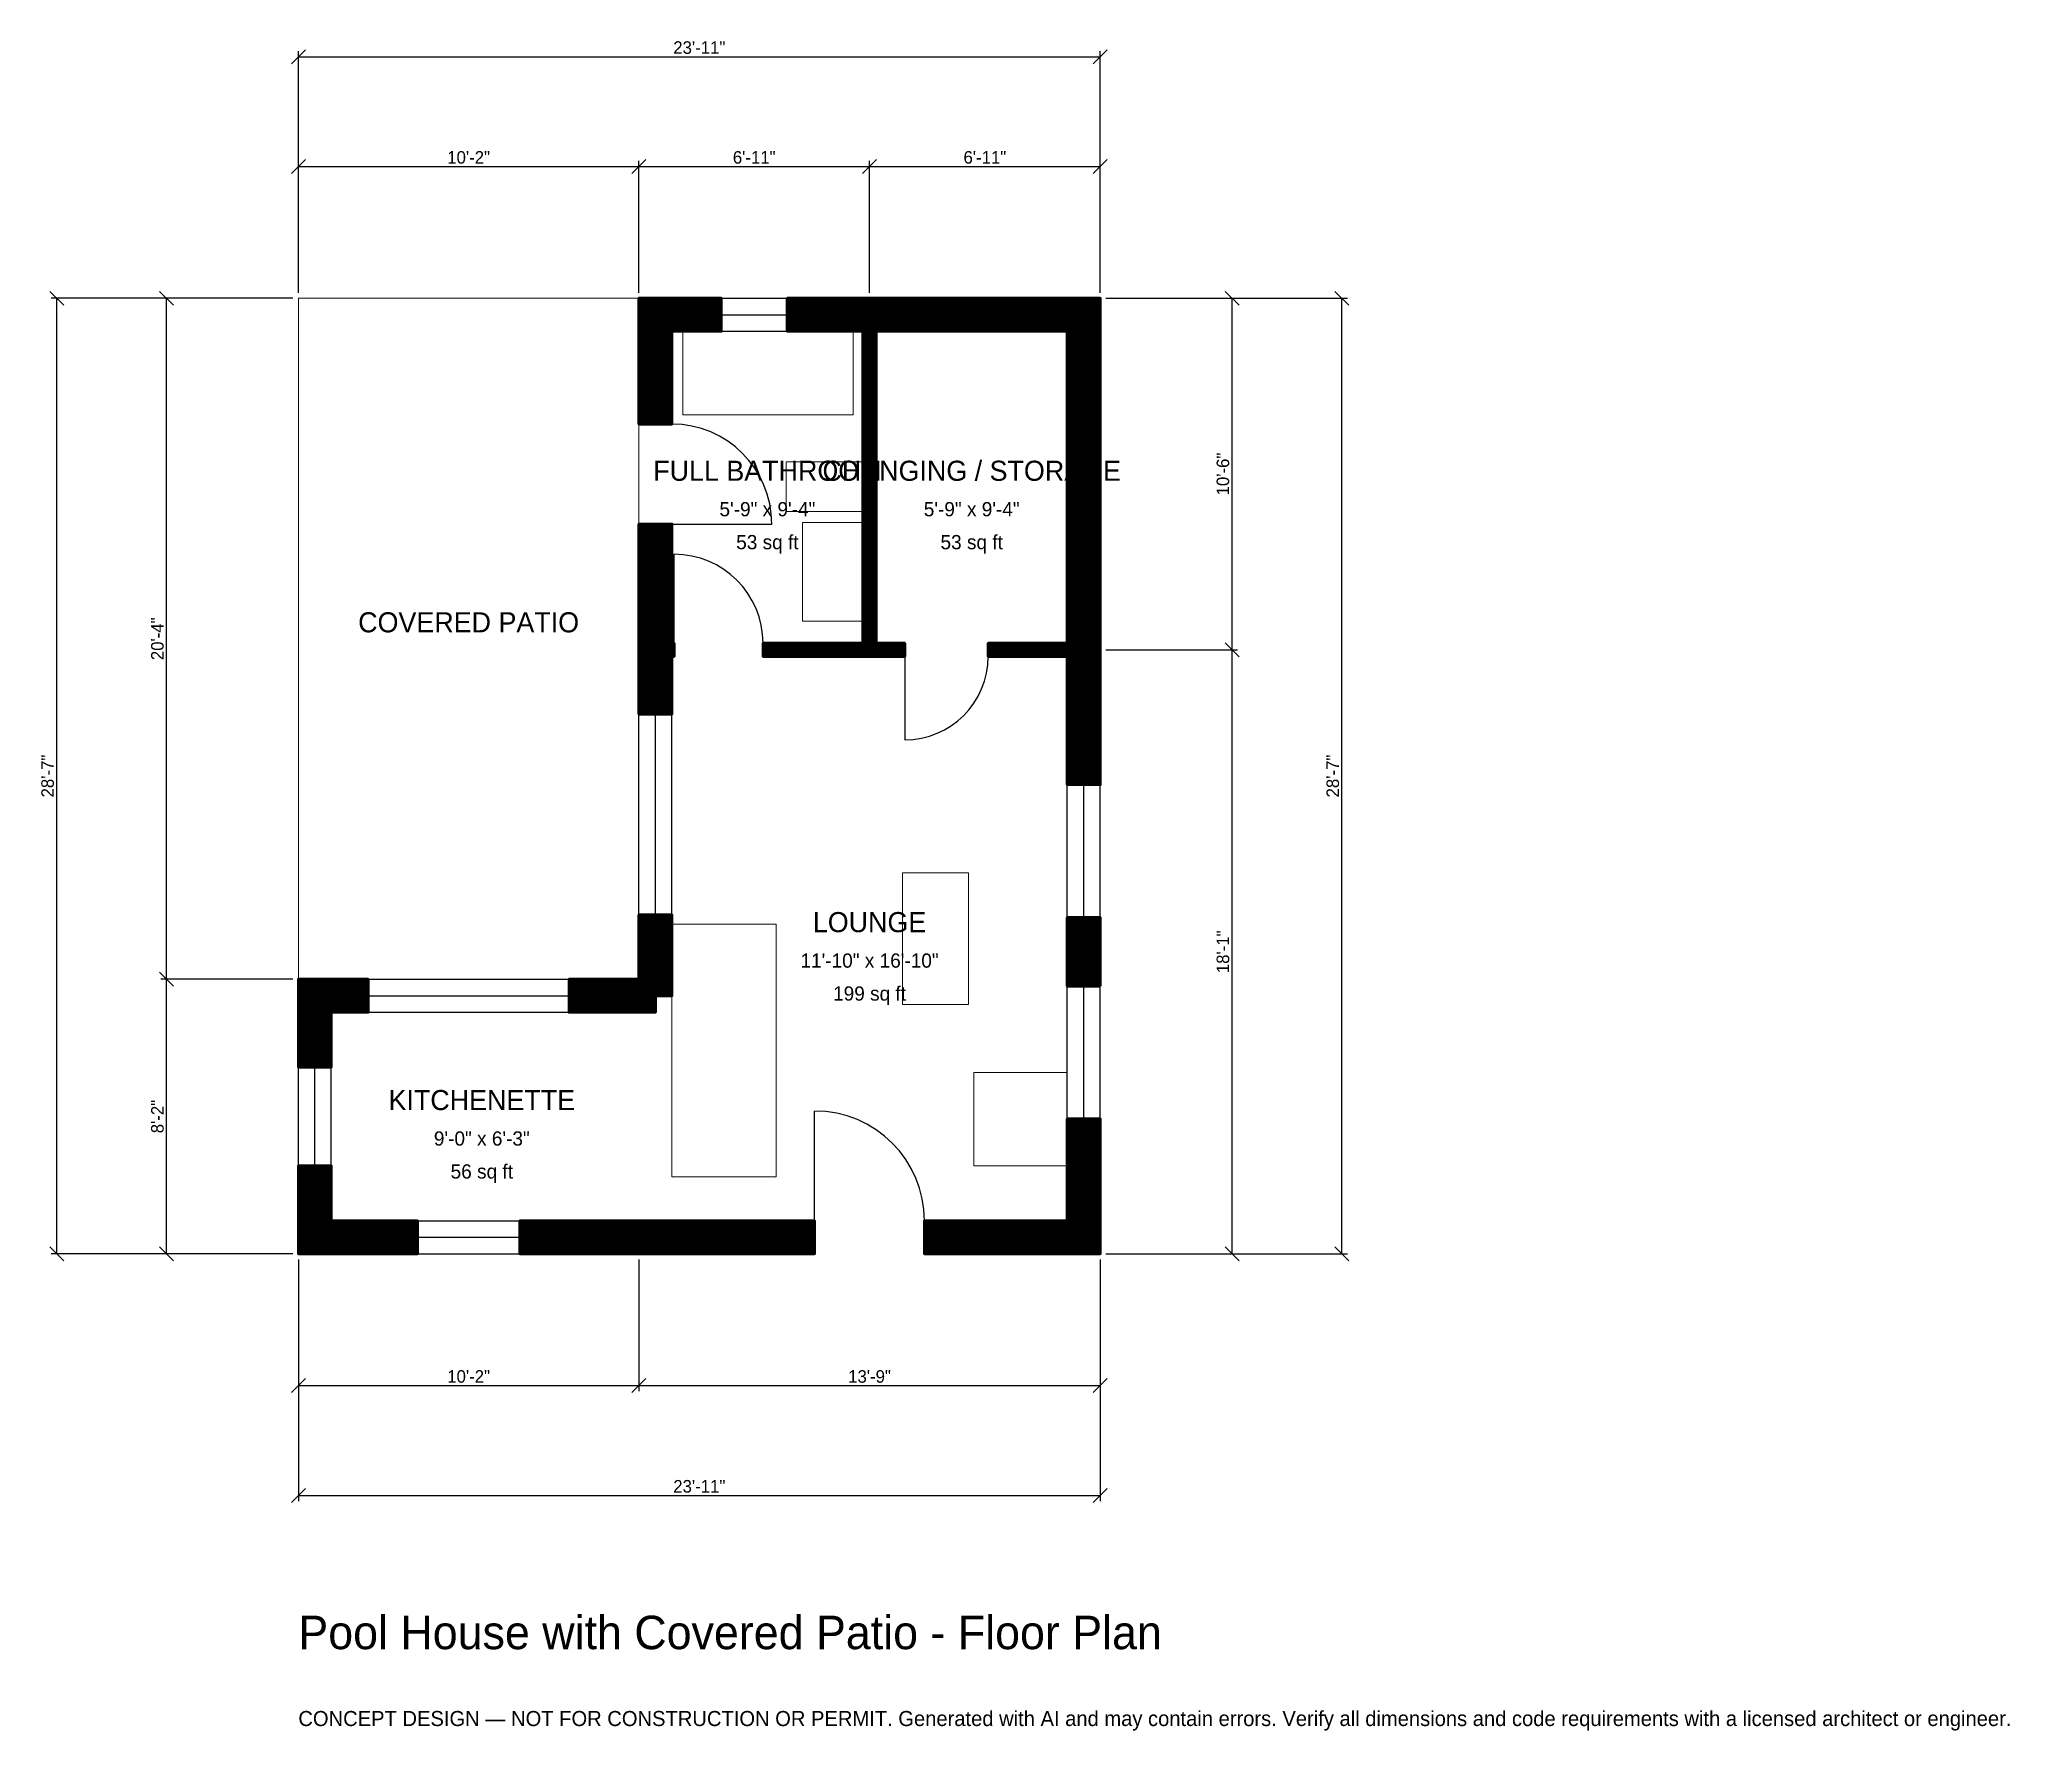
# Model space of a CAD drawing. Header units: inches. Extents: x -93 to 613, y -171 to 435.
import ezdxf
from ezdxf.enums import TextEntityAlignment as Align

# ---------------------------------------------------------------- set-up
doc = ezdxf.new("R2010")
doc.units = ezdxf.units.IN
doc.header["$MEASUREMENT"] = 0
doc.linetypes.add('DASHED', pattern=[0.6, 0.5, -0.1])
for name, color, linetype, lineweight in [('A-ANNO-DIMS', 1, 'Continuous', 13), ('A-ANNO-TEXT', 7, 'Continuous', 18), ('A-AREA-IDEN', 7, 'Continuous', 18), ('A-DOOR', 2, 'Continuous', 25), ('A-FLOR-FIXT', 9, 'Continuous', 13), ('A-FURN', 9, 'Continuous', 13), ('A-GLAZ', 4, 'Continuous', 25), ('A-SITE-PAVE', 8, 'Continuous', 13), ('A-WALL', 7, 'Continuous', 50), ('A-WALL-PATT', 8, 'Continuous', 13)]:
    doc.layers.add(name, color=color, linetype=linetype, lineweight=lineweight)
doc.dimstyles.new('PLAN', dxfattribs={"dimtxt": 4.5, "dimasz": 3, "dimexe": 2, "dimexo": 2, "dimgap": 1, "dimtad": 1, "dimdec": 0, "dimlunit": 4, "dimtsz": 2.5, "dimcen": 2.5, "dimclrd": 1, "dimclre": 1, "dimazin": 3, "dimtfac": 1, "dimtmove": 0, "dimatfit": 3})

msp = doc.modelspace()

# ---------------------------------------------------------------- hatches: boundary and pattern name
at = {"layer": 'A-WALL-PATT'}
h = msp.add_hatch(dxfattribs=at)
h.set_pattern_fill('ANSI31', color=8, scale=0.8)
h.paths.add_polyline_path([(11.811, 0), (0, 0), (0, 0), (0, 0), (0, 0), (0, 11.811), (0, 11.811), (0, 31.4961), (11.811, 31.4961), (11.811, 11.811), (42.7165, 11.811), (42.7165, 0), (11.811, 0), (11.811, 0)])
h.paths.add_polyline_path([(0, 86.6142), (0, 86.6142), (0, 98.4252), (0, 98.4252), (0, 98.4252), (11.811, 98.4252), (11.811, 98.4252), (25, 98.4252), (25, 86.6142), (11.811, 86.6142), (11.811, 66.9291), (0, 66.9291), (0, 86.6142)])
h.paths.add_polyline_path([(122.0472, 98.4252), (122.0472, 121.4567), (133.8583, 121.4567), (133.8583, 92.5197), (127.9528, 92.5197), (127.9528, 86.6142), (97.0472, 86.6142), (97.0472, 98.4252), (122.0472, 98.4252)])
h.paths.add_polyline_path([(122.0472, 210.6299), (122.0472, 214.1732), (122.0472, 214.1732), (122.0472, 218.8976), (122.0472, 218.8976), (122.0472, 222.4409), (122.0472, 261.6142), (133.8583, 261.6142), (133.8583, 222.4409), (133.8583, 218.8976), (134.6457, 218.8976), (134.6457, 214.1732), (133.8583, 214.1732), (133.8583, 210.6299), (133.8583, 193.5039), (122.0472, 193.5039), (122.0472, 210.6299)])
h.paths.add_polyline_path([(122.0472, 330.7087), (122.0472, 330.7087), (122.0472, 342.5197), (122.0472, 342.5197), (122.0472, 342.5197), (133.8583, 342.5197), (133.8583, 342.5197), (151.5748, 342.5197), (151.5748, 330.7087), (133.8583, 330.7087), (133.8583, 297.4409), (122.0472, 297.4409), (122.0472, 330.7087)])
h.paths.add_polyline_path([(198.8189, 342.5197), (202.3622, 342.5197), (202.3622, 342.5197), (207.0866, 342.5197), (207.0866, 342.5197), (210.6299, 342.5197), (275.5906, 342.5197), (275.5906, 342.5197), (287.4016, 342.5197), (287.4016, 342.5197), (287.4016, 342.5197), (287.4016, 330.7087), (287.4016, 330.7087), (287.4016, 222.4409), (287.4016, 218.8976), (287.4016, 218.8976), (287.4016, 214.1732), (287.4016, 214.1732), (287.4016, 210.6299), (287.4016, 168.1759), (275.5906, 168.1759), (275.5906, 210.6299), (275.5906, 214.1732), (247.2441, 214.1732), (247.2441, 218.8976), (275.5906, 218.8976), (275.5906, 222.4409), (275.5906, 330.7087), (210.6299, 330.7087), (207.0866, 330.7087), (207.0866, 218.8976), (217.3228, 218.8976), (217.3228, 214.1732), (207.0866, 214.1732), (202.3622, 214.1732), (166.5354, 214.1732), (166.5354, 218.8976), (202.3622, 218.8976), (202.3622, 330.7087), (198.8189, 330.7087), (175.1969, 330.7087), (175.1969, 342.5197), (198.8189, 342.5197)])
h.paths.add_polyline_path([(287.4016, 95.9974), (275.5906, 95.9974), (275.5906, 120.5381), (287.4016, 120.5381), (287.4016, 95.9974)])
h.paths.add_polyline_path([(287.4016, 11.811), (287.4016, 11.811), (287.4016, 0), (287.4016, 0), (287.4016, 0), (287.4016, 0), (275.5906, 0), (275.5906, 0), (224.4094, 0), (224.4094, 11.811), (275.5906, 11.811), (275.5906, 48.3596), (287.4016, 48.3596), (287.4016, 11.811)])
h.paths.add_polyline_path([(127.9528, 0), (116.1417, 0), (79.3307, 0), (79.3307, 11.811), (116.1417, 11.811), (127.9528, 11.811), (185.0394, 11.811), (185.0394, 0), (127.9528, 0)])

# ---------------------------------------------------------------- linework, layer by layer
at = {"layer": 'A-DOOR'}
for p, q in [((133.8583, 261.6142), (169.685, 261.6142)), ((134.6457, 218.8976), (134.6457, 250.7874)), ((217.3228, 214.1732), (217.3228, 184.252)), ((185.0394, 11.811), (185.0394, 51.1811))]:
    msp.add_line(p, q, dxfattribs=at)
for centre, radius, start, end in [((133.8583, 261.6142), 35.8268, 0, 90), ((134.6457, 218.8976), 31.8898, 0, 90), ((217.3228, 214.1732), 29.9213, 270, 360), ((185.0394, 11.811), 39.3701, 0, 90)]:
    msp.add_arc(centre, radius, start, end, dxfattribs=at)
at = {"layer": 'A-FLOR-FIXT'}
for points in [[(137.7953, 300.7874), (198.8189, 300.7874), (198.8189, 330.7087), (137.7953, 330.7087)], [(174.8031, 266.1417), (202.3622, 266.1417), (202.3622, 283.8583), (174.8031, 283.8583)], [(180.7087, 226.7717), (202.3622, 226.7717), (202.3622, 262.2047), (180.7087, 262.2047)]]:
    msp.add_lwpolyline(points, close=True, dxfattribs=at)
at = {"layer": 'A-FURN'}
for points in [[(216.5354, 89.3701), (240.1575, 89.3701), (240.1575, 136.6142), (216.5354, 136.6142)], [(133.8583, 27.5591), (171.2598, 27.5591), (171.2598, 118.1102), (133.8583, 118.1102)], [(242.126, 31.4961), (275.5906, 31.4961), (275.5906, 64.9606), (242.126, 64.9606)]]:
    msp.add_lwpolyline(points, close=True, dxfattribs=at)
at = {"layer": 'A-GLAZ'}
for p, q in [((151.5748, 342.5197), (175.1969, 342.5197)), ((151.5748, 336.6142), (175.1969, 336.6142)), ((151.5748, 330.7087), (175.1969, 330.7087)), ((122.0472, 121.4567), (122.0472, 193.5039)), ((127.9528, 121.4567), (127.9528, 193.5039)), ((133.8583, 121.4567), (133.8583, 193.5039)), ((275.5906, 120.5381), (275.5906, 168.1759)), ((281.4961, 120.5381), (281.4961, 168.1759)), ((287.4016, 120.5381), (287.4016, 168.1759)), ((25, 98.4252), (97.0472, 98.4252)), ((25, 92.5197), (97.0472, 92.5197)), ((275.5906, 48.3596), (275.5906, 95.9974)), ((281.4961, 48.3596), (281.4961, 95.9974)), ((287.4016, 48.3596), (287.4016, 95.9974)), ((25, 86.6142), (97.0472, 86.6142)), ((0, 31.4961), (0, 66.9291)), ((5.9055, 31.4961), (5.9055, 66.9291)), ((11.811, 31.4961), (11.811, 66.9291)), ((42.7165, 11.811), (79.3307, 11.811)), ((42.7165, 5.9055), (79.3307, 5.9055)), ((42.7165, 0), (79.3307, 0))]:
    msp.add_line(p, q, dxfattribs=at)
at = {"layer": 'A-SITE-PAVE', "linetype": 'DASHED'}
msp.add_lwpolyline([(0, 98.4252), (122.0472, 98.4252), (122.0472, 342.5197), (0, 342.5197)], close=True, dxfattribs=at)
at = {"layer": 'A-WALL'}
for points in [[(122.0472, 330.7087), (122.0472, 330.7087), (122.0472, 342.5197), (122.0472, 342.5197), (122.0472, 342.5197), (133.8583, 342.5197), (133.8583, 342.5197), (151.5748, 342.5197), (151.5748, 330.7087), (133.8583, 330.7087), (133.8583, 297.4409), (122.0472, 297.4409), (122.0472, 330.7087)], [(198.8189, 342.5197), (202.3622, 342.5197), (202.3622, 342.5197), (207.0866, 342.5197), (207.0866, 342.5197), (210.6299, 342.5197), (275.5906, 342.5197), (275.5906, 342.5197), (287.4016, 342.5197), (287.4016, 342.5197), (287.4016, 342.5197), (287.4016, 330.7087), (287.4016, 330.7087), (287.4016, 222.4409), (287.4016, 218.8976), (287.4016, 218.8976), (287.4016, 214.1732), (287.4016, 214.1732), (287.4016, 210.6299), (287.4016, 168.1759), (275.5906, 168.1759), (275.5906, 210.6299), (275.5906, 214.1732), (247.2441, 214.1732), (247.2441, 218.8976), (275.5906, 218.8976), (275.5906, 222.4409), (275.5906, 330.7087), (210.6299, 330.7087), (207.0866, 330.7087), (207.0866, 218.8976), (217.3228, 218.8976), (217.3228, 214.1732), (207.0866, 214.1732), (202.3622, 214.1732), (166.5354, 214.1732), (166.5354, 218.8976), (202.3622, 218.8976), (202.3622, 330.7087), (198.8189, 330.7087), (175.1969, 330.7087), (175.1969, 342.5197), (198.8189, 342.5197)], [(122.0472, 210.6299), (122.0472, 214.1732), (122.0472, 214.1732), (122.0472, 218.8976), (122.0472, 218.8976), (122.0472, 222.4409), (122.0472, 261.6142), (133.8583, 261.6142), (133.8583, 222.4409), (133.8583, 218.8976), (134.6457, 218.8976), (134.6457, 214.1732), (133.8583, 214.1732), (133.8583, 210.6299), (133.8583, 193.5039), (122.0472, 193.5039), (122.0472, 210.6299)], [(122.0472, 98.4252), (122.0472, 121.4567), (133.8583, 121.4567), (133.8583, 92.5197), (127.9528, 92.5197), (127.9528, 86.6142), (97.0472, 86.6142), (97.0472, 98.4252), (122.0472, 98.4252)], [(287.4016, 95.9974), (275.5906, 95.9974), (275.5906, 120.5381), (287.4016, 120.5381), (287.4016, 95.9974)], [(0, 86.6142), (0, 86.6142), (0, 98.4252), (0, 98.4252), (0, 98.4252), (11.811, 98.4252), (11.811, 98.4252), (25, 98.4252), (25, 86.6142), (11.811, 86.6142), (11.811, 66.9291), (0, 66.9291), (0, 86.6142)], [(287.4016, 11.811), (287.4016, 11.811), (287.4016, 0), (287.4016, 0), (287.4016, 0), (287.4016, 0), (275.5906, 0), (275.5906, 0), (224.4094, 0), (224.4094, 11.811), (275.5906, 11.811), (275.5906, 48.3596), (287.4016, 48.3596), (287.4016, 11.811)], [(11.811, 0), (0, 0), (0, 0), (0, 0), (0, 0), (0, 11.811), (0, 11.811), (0, 31.4961), (11.811, 31.4961), (11.811, 11.811), (42.7165, 11.811), (42.7165, 0), (11.811, 0), (11.811, 0)], [(127.9528, 0), (116.1417, 0), (79.3307, 0), (79.3307, 11.811), (116.1417, 11.811), (127.9528, 11.811), (185.0394, 11.811), (185.0394, 0), (127.9528, 0)]]:
    msp.add_lwpolyline(points, close=True, dxfattribs=at)

# ---------------------------------------------------------------- texts
at = {"layer": 'A-ANNO-TEXT'}
for s, height, p in [('Pool House with Covered Patio - Floor Plan', 12, (0, -141.7323)), ('CONCEPT DESIGN — NOT FOR CONSTRUCTION OR PERMIT. Generated with AI and may contain errors. Verify all dimensions and code requirements with a licensed architect or engineer.', 5.4, (0, -169.2913))]:
    msp.add_text(s, height=height, dxfattribs=at).set_placement(p)
at = {"layer": 'A-AREA-IDEN'}
for s, height, p in [('FULL BATHROOM', 7.2, (168.1102, 280.7087)), ('CHANGING / STORAGE', 7.2, (241.3386, 280.7087)), ('5\'-9" x 9\'-4"', 5.1, (168.1102, 266.9291)), ('5\'-9" x 9\'-4"', 5.1, (241.3386, 266.9291)), ('53 sq ft', 5.1, (168.1102, 255.1181)), ('53 sq ft', 5.1, (241.3386, 255.1181)), ('COVERED PATIO', 7.2, (61.0236, 226.378)), ('LOUNGE', 7.2, (204.7244, 118.8976)), ('11\'-10" x 16\'-10"', 5.1, (204.7244, 105.1181)), ('199 sq ft', 5.1, (204.7244, 93.3071)), ('KITCHENETTE', 7.2, (65.748, 55.1181)), ('9\'-0" x 6\'-3"', 5.1, (65.748, 41.3386)), ('56 sq ft', 5.1, (65.748, 29.5276))]:
    msp.add_text(s, height=height, dxfattribs=at).set_placement(p, align=Align.MIDDLE_CENTER)

# ---------------------------------------------------------------- dimensions: what is measured, and where the dimension line sits
at = {"layer": 'A-ANNO-DIMS'}
for base, p1, p2, text in [((0, 429.1339), (0, 342.5197), (287.4016, 342.5197), '23\'-11"'), ((0, 389.7638), (0, 342.5197), (122.0472, 342.5197), '10\'-2"'), ((122.0472, 389.7638), (122.0472, 342.5197), (204.7244, 342.5197), '6\'-11"'), ((204.7244, 389.7638), (204.7244, 342.5197), (287.4016, 342.5197), '6\'-11"'), ((0, -47.2441), (0, 0), (122.0472, 0), '10\'-2"'), ((0, -86.6142), (0, 0), (287.4016, 0), '23\'-11"'), ((122.0472, -47.2441), (122.0472, 0), (287.4016, 0), '13\'-9"')]:
    msp.add_linear_dim(base=base, p1=p1, p2=p2, text=text, dimstyle='PLAN', dxfattribs=at).render()
for base, p1, p2, text in [((-86.6142, 0), (0, 0), (0, 342.5197), '28\'-7"'), ((-47.2441, 98.4252), (0, 98.4252), (0, 342.5197), '20\'-4"'), ((334.6457, 216.5354), (287.4016, 216.5354), (287.4016, 342.5197), '10\'-6"'), ((374.0157, 0), (287.4016, 0), (287.4016, 342.5197), '28\'-7"'), ((334.6457, 0), (287.4016, 0), (287.4016, 216.5354), '18\'-1"'), ((-47.2441, 0), (0, 0), (0, 98.4252), '8\'-2"')]:
    msp.add_linear_dim(base=base, p1=p1, p2=p2, angle=90, text=text, dimstyle='PLAN', dxfattribs=at).render()

doc.saveas('drawing.dxf')
